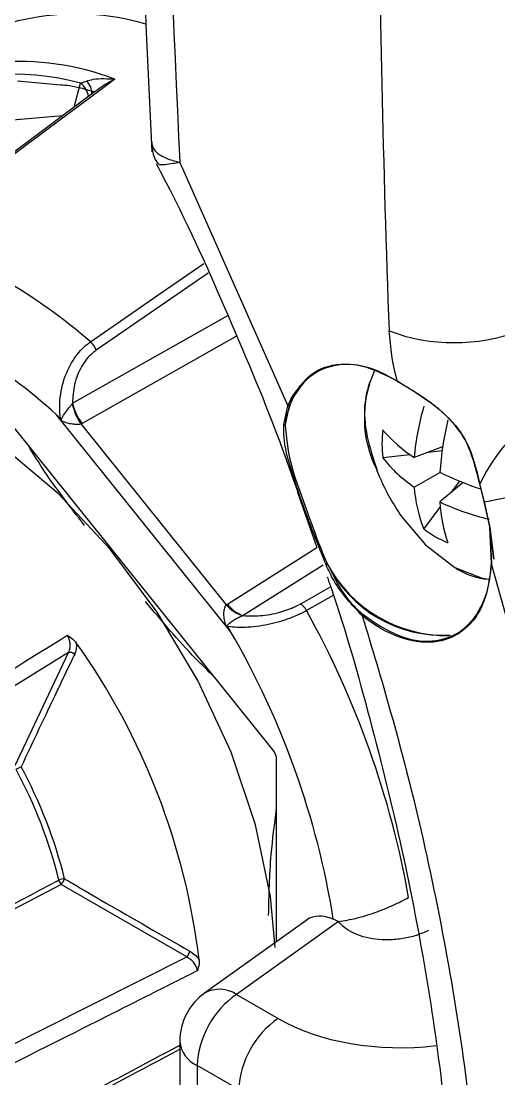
# Model space of a CAD drawing. Extents: x 16.7 to 113.1, y 4.5 to 84.5.
# Drawn here: x 20.284 to 20.768, y 6.488 to 7.559 of the extents above; entities that cross this region are included whole.
import ezdxf

# ---------------------------------------------------------------- set-up
doc = ezdxf.new("R2010")
doc.units = 0
doc.header["$MEASUREMENT"] = 0
doc.layers.add('OBJECT', color=7, linetype='CONTINUOUS')

msp = doc.modelspace()

# ---------------------------------------------------------------- linework, layer by layer
at = {"layer": 'OBJECT'}
for p, q in [((20.2805, 7.4983), (20.3239, 7.4943)), ((20.3443, 7.4958), (20.3501, 7.498)), ((20.3595, 7.4878), (20.1635, 7.3417)), ((20.3378, 7.4717), (20.3443, 7.4958)), ((20.3261, 7.4629), (20.1971, 7.4514)), ((20.4447, 7.4157), (20.5543, 7.1693)), ((20.4735, 7.3036), (20.36, 7.2254)), ((20.3361, 7.1717), (20.4933, 7.2607)), ((20.5023, 7.2396), (20.346, 7.1512)), ((20.5392, 6.8205), (20.227, 7.209)), ((20.5573, 7.176), (20.5571, 7.1757)), ((20.3358, 7.1713), (20.3361, 7.1717)), ((20.55, 7.1503), (20.5543, 7.1693)), ((20.5556, 7.169), (20.5515, 7.1502)), ((20.5543, 7.1693), (20.5571, 7.1757)), ((20.5584, 7.1753), (20.5556, 7.169)), ((20.5586, 7.1757), (20.5584, 7.1753)), ((20.4962, 6.9405), (20.3198, 7.1599)), ((20.346, 7.1512), (20.3448, 7.1506)), ((20.3448, 7.1506), (20.4918, 6.9677)), ((20.55, 7.1503), (20.55, 7.15)), ((20.5515, 7.1499), (20.5515, 7.1502)), ((20.7109, 7.1276), (20.6821, 7.1168)), ((20.6964, 7.1222), (20.7103, 7.1238)), ((20.6502, 7.1167), (20.6776, 7.12)), ((20.6821, 7.0869), (20.7081, 7.1018)), ((20.7318, 7.0914), (20.7081, 7.0719)), ((20.7198, 7.0816), (20.7282, 7.0928)), ((20.7484, 7.0903), (20.7531, 7.072)), ((20.7531, 7.0723), (20.7485, 7.0903)), ((20.567, 7.0731), (20.5835, 7.0258)), ((20.7586, 7.0466), (20.7531, 7.0723)), ((20.7531, 7.072), (20.7587, 7.0461)), ((20.692, 7.0443), (20.7085, 7.0664)), ((20.7582, 7.0463), (20.7583, 7.0459)), ((20.7626, 7.0138), (20.7586, 7.0466)), ((20.7586, 7.0462), (20.7626, 7.0138)), ((20.7603, 7.0099), (20.7586, 7.0462)), ((20.7587, 7.0457), (20.7587, 7.0461)), ((20.7587, 7.0457), (20.7603, 7.0091)), ((20.4929, 6.9684), (20.5835, 7.0258)), ((20.5898, 7.0079), (20.5089, 6.9567)), ((20.5928, 7.0084), (20.5928, 7.0082)), ((20.5942, 7.009), (20.5941, 7.0091)), ((20.5665, 6.9684), (20.5975, 6.9858)), ((20.6002, 6.977), (20.573, 6.9618)), ((20.4918, 6.9677), (20.4929, 6.9684)), ((20.5089, 6.9567), (20.5085, 6.9565)), ((20.332, 6.9194), (19.9989, 6.7126)), ((20.2779, 6.8051), (20.332, 6.9194)), ((20.5428, 6.6266), (20.5428, 6.8114)), ((20.3247, 6.6846), (20.0237, 6.5276)), ((20.4517, 6.6111), (20.3247, 6.6846)), ((20.5736, 6.6487), (20.4699, 6.5745)), ((20.6054, 6.647), (20.5022, 6.5731)), ((20.6054, 6.647), (20.6002, 6.6493)), ((20.1058, 6.437), (20.4517, 6.6111)), ((20.5022, 6.5731), (20.5443, 6.5488)), ((20.4448, 6.5257), (20.4448, 6.4796)), ((20.5045, 6.4769), (20.4624, 6.5012)), ((20.4624, 6.5012), (20.4624, 6.4551))]:
    msp.add_line(p, q, dxfattribs=at)
at = {"layer": 'OBJECT', "flags": 128}
for points in [[(20.3788, 7.4999), (20.3651, 7.4896), (20.3102, 7.4487), (20.1671, 7.342)], [(20.3542, 7.2339), (20.3686, 7.2438), (20.426, 7.2834), (20.4692, 7.3132)], [(20.5413, 6.6205), (20.5365, 6.6724), (20.5213, 6.7447), (20.4966, 6.8183), (20.463, 6.891), (20.4218, 6.9603), (20.3742, 7.0241), (20.3217, 7.0802), (20.2661, 7.127), (20.2091, 7.1629), (20.1526, 7.1867), (20.0984, 7.1976), (20.0481, 7.1954), (20.0035, 7.1801), (19.9903, 7.1722)], [(20.6441, 7.1044), (20.6471, 7.0971), (20.6489, 7.0931)], [(20.6709, 7.055), (20.6937, 7.0283), (20.7233, 7.0055)], [(20.7233, 7.0055), (20.7528, 6.9941), (20.7575, 6.9935)]]:
    msp.add_lwpolyline(points, dxfattribs=at)
at = {"layer": 'OBJECT'}
for centre, radius, start, end in [((20.3399, 7.315), 0.2508, 73.6712, 126.8142), ((20.2828, 7.2525), 0.2653, 68.7833, 121.4357), ((20.2762, 7.247), 0.258, 74.6954, 115.5236), ((20.34, 7.4862), 0.0156, 353.2666, 49.599), ((20.3297, 7.4779), 0.0231, 10.963, 50.8337), ((19.9843, 6.8091), 0.5633, 48.9453, 71.0601), ((19.9764, 6.7876), 0.5066, 47.306, 72.6994), ((20.7226, 7.4212), 0.1881, 249.4908, 290.4516), ((20.3419, 7.2194), 0.0191, 18.279, 49.6808), ((20.7478, 7.1568), 0.1162, 155.4883, 206.8438), ((20.6652, 7.1942), 0.000417, 162.768, 308.8788), ((20.5582, 7.1768), 0.0012, 220.6447, 291.1464), ((20.3903, 7.1825), 0.0556, 191.6132, 215.0971), ((20.3884, 7.1842), 0.0538, 193.4215, 217.8849), ((20.6418, 7.1389), 0.091, 156.1482, 173.082), ((20.6419, 7.1389), 0.0911, 156.4387, 172.8882), ((20.5552, 7.1702), 0.00125, 224.0347, 292.3462), ((20.558, 7.1764), 0.0012, 220.7255, 292.0999), ((20.9297, 7.0966), 0.2484, 163.105, 175.3399), ((20.9373, 6.9955), 0.2113, 122.203, 153.3483), ((20.2997, 7.1675), 0.0272, 332.7718, 333.9287), ((21.0203, 7.0809), 0.3129, 166.3338, 176.1655), ((20.5509, 7.1513), 0.00128, 228.2684, 301.0735), ((20.5509, 7.151), 0.00129, 228.4198, 300.4493), ((20.7895, 7.1307), 0.14, 174.2686, 185.7314), ((20.7668, 7.2462), 0.1546, 221.0266, 236.7737), ((20.7608, 7.203), 0.1403, 217.956, 235.8745), ((20.8424, 7.3741), 0.3036, 243.741, 252.102), ((20.8501, 7.1839), 0.2208, 204.276, 215.7186), ((20.6765, 7.5149), 0.4495, 279.8135, 291.9036), ((20.8221, 7.097), 0.1404, 184.1287, 202.0449), ((20.8143, 7.2963), 0.2484, 244.6625, 256.8975), ((20.8625, 7.0806), 0.1547, 183.2289, 198.9754), ((20.7738, 7.1579), 0.14, 234.2716, 245.7338), ((20.7587, 7.0462), 0.000391, 105.6378, 166.354), ((20.7586, 7.0464), 0.000351, 201.3114, 279.1329), ((20.7587, 7.046), 0.000352, 200.8199, 278.7093), ((20.5946, 7.0068), 0.00241, 101.7687, 138.5078), ((20.5946, 7.0066), 0.00239, 101.4478, 138.9112), ((20.7152, 7.0738), 0.1373, 208.1341, 270.8198), ((20.7109, 7.0672), 0.1304, 206.4867, 273.3932), ((20.7604, 7.0095), 0.000398, 113.0162, 252.8917), ((20.5197, 6.9915), 0.0367, 220.4013, 252.1284), ((20.5209, 6.9899), 0.0353, 217.5296, 250.2629), ((20.5599, 6.9555), 0.0146, 25.4607, 62.7873), ((19.7565, 6.5073), 0.9345, 10.1105, 29.0977), ((20.6313, 6.9561), 0.00185, 121.1183, 164.9535), ((20.4623, 6.9755), 0.0424, 315.1305, 315.8108), ((19.7708, 6.5173), 0.8398, 9.0438, 30.2626), ((20.3335, 6.9123), 0.00721, 48.7711, 102.0359), ((19.7726, 6.5245), 0.6968, 6.9072, 35.5041), ((20.3285, 6.714), 0.1001, 116.366, 119.766), ((19.8578, 6.573), 0.4788, 13.9898, 28.4216), ((19.8578, 6.573), 0.4847, 13.9897, 28.4216), ((20.328, 6.678), 0.0122, 89.5319, 117.7527), ((20.3306, 6.6907), 0.00846, 192.871, 226.0798), ((20.3136, 6.6951), 0.0153, 316.4418, 341.135), ((20.4398, 6.6218), 0.016, 317.8402, 342.1163), ((20.4849, 6.5475), 0.0309, 55.939, 119.1508), ((20.5048, 6.5257), 0.06, 125.5904, 180), ((20.5552, 6.4967), 0.093, 124.7736, 177.2477), ((20.5973, 6.4724), 0.093, 124.7736, 177.2477), ((20.4737, 6.5278), 0.0289, 184.2742, 247.0465)]:
    msp.add_arc(centre, radius, start, end, dxfattribs=at)
for centre, major_axis, ratio, start_param, end_param in [((31.2996, 14.303), (5.5041, 16.751), 0.560269, 2.115265, 2.169133), ((34.5249, 12.4411), (8.7039, 15.04), 0.71887, 2.225239, 2.289687), ((20.5357, 6.8155), (-0.005, 0.00866), 0.577407, 3.927069, 4.974222), ((20.6053, 6.5976), (-0.0301, 0.0521), 0.57554, 5.616674, 6.339735), ((20.6787, 6.6358), (0.1899, 0.0107), 0.611383, 3.892485, 4.811125)]:
    msp.add_ellipse(centre, major_axis=major_axis, ratio=ratio, start_param=start_param, end_param=end_param, dxfattribs=at)
for points, knots in [([(20.3909, 8.2938), (20.3918, 8.2209), (20.3947, 8.0064), (20.403, 7.7171), (20.4128, 7.5023), (20.4163, 7.4265)], [0, 0, 0, 0, 0.250071, 0.735231, 1, 1, 1, 1]), ([(20.3501, 7.498), (20.3523, 7.4987), (20.3579, 7.5003), (20.3677, 7.5006), (20.3751, 7.5002), (20.3788, 7.4999), (20.3788, 7.4999)], [0, 0, 0, 0, 0.259147, 0.64571, 0.993121, 1, 1, 1, 1]), ([(20.3788, 7.4999), (20.3788, 7.4998), (20.3751, 7.4979), (20.3685, 7.4942), (20.3624, 7.4897), (20.3596, 7.4877)], [0, 0, 0, 0, 0.010959, 0.556362, 1, 1, 1, 1]), ([(20.3239, 7.4943), (20.327, 7.4941), (20.338, 7.4933), (20.35, 7.4896), (20.3585, 7.487)], [0, 0, 0, 0, 0.282735, 1, 1, 1, 1]), ([(20.4158, 7.4368), (20.4168, 7.433), (20.4188, 7.4254), (20.432, 7.419), (20.4419, 7.4164), (20.4446, 7.4158), (20.4447, 7.4157)], [0, 0, 0, 0, 0.422465, 0.850279, 0.994185, 1, 1, 1, 1]), ([(20.4164, 7.4361), (20.4166, 7.4304), (20.417, 7.4228), (20.4211, 7.4166), (20.4222, 7.4149)], [0, 0, 0, 0, 0.733612, 1, 1, 1, 1]), ([(20.4208, 7.4144), (20.4261, 7.4044), (20.4539, 7.3514), (20.4976, 7.2524), (20.5413, 7.1483), (20.5618, 7.0883), (20.567, 7.0731)], [0, 0, 0, 0, 0.091076, 0.480472, 0.868949, 1, 1, 1, 1]), ([(20.4447, 7.4157), (20.4446, 7.4157), (20.4422, 7.4152), (20.4335, 7.4135), (20.4236, 7.4124), (20.4228, 7.4145), (20.4225, 7.4153)], [0, 0, 0, 0, 0.006797, 0.174799, 0.67453, 1, 1, 1, 1]), ([(20.6648, 7.1943), (20.6648, 7.1944), (20.66, 7.2116), (20.6583, 7.2284), (20.6567, 7.2451)], [0, 0, 0, 0, 0.008014, 1, 1, 1, 1]), ([(20.3241, 7.1556), (20.3241, 7.1558), (20.3234, 7.1599), (20.3226, 7.1721), (20.3255, 7.193), (20.3353, 7.2149), (20.3461, 7.2279), (20.3526, 7.2327), (20.3542, 7.2339)], [0, 0, 0, 0, 0.008302, 0.15352, 0.438824, 0.698281, 0.92379, 1, 1, 1, 1]), ([(20.36, 7.2254), (20.3586, 7.2243), (20.3532, 7.2203), (20.3445, 7.2092), (20.3372, 7.1911), (20.3364, 7.1781), (20.3361, 7.1717)], [0, 0, 0, 0, 0.092744, 0.368059, 0.68841, 1, 1, 1, 1]), ([(20.5573, 7.176), (20.5636, 7.1854), (20.5763, 7.2041), (20.6071, 7.2137), (20.6379, 7.2093), (20.6574, 7.1985), (20.6648, 7.1943)], [0, 0, 0, 0, 0.276323, 0.552659, 0.828641, 1, 1, 1, 1]), ([(20.6655, 7.1938), (20.6535, 7.2), (20.6295, 7.2124), (20.596, 7.2111), (20.5719, 7.1975), (20.5623, 7.1818), (20.5586, 7.1757)], [0, 0, 0, 0, 0.275404, 0.5508, 0.826442, 1, 1, 1, 1]), ([(20.6367, 7.1927), (20.6349, 7.1863), (20.6304, 7.1699), (20.6328, 7.1392), (20.6407, 7.1157), (20.6445, 7.1045)], [0, 0, 0, 0, 0.252427, 0.644871, 1, 1, 1, 1]), ([(20.6648, 7.1943), (20.6782, 7.1863), (20.7012, 7.1726), (20.7317, 7.1433), (20.7429, 7.1143), (20.747, 7.0963), (20.7484, 7.0903)], [0, 0, 0, 0, 0.35693, 0.612991, 0.87017, 1, 1, 1, 1]), ([(20.7485, 7.0903), (20.7444, 7.1067), (20.7372, 7.136), (20.7062, 7.1688), (20.6803, 7.1845), (20.6676, 7.1925), (20.6655, 7.1938)], [0, 0, 0, 0, 0.350739, 0.62487, 0.939555, 1, 1, 1, 1]), ([(20.3241, 7.1556), (20.3241, 7.1555), (20.3242, 7.1555), (20.3242, 7.1554), (20.3243, 7.1553), (20.3244, 7.1553), (20.3244, 7.1553), (20.3247, 7.1555), (20.3252, 7.1564), (20.3267, 7.1591), (20.3296, 7.1634), (20.3331, 7.1679), (20.3351, 7.1704), (20.3358, 7.1713)], [0, 0, 0, 0, 0.006253, 0.010875, 0.014165, 0.017467, 0.021804, 0.032031, 0.073939, 0.240402, 0.56958, 0.838899, 1, 1, 1, 1]), ([(20.3239, 7.1551), (20.3228, 7.1564), (20.3214, 7.158), (20.3201, 7.1596), (20.3198, 7.1599)], [0, 0, 0, 0, 0.813965, 1, 1, 1, 1]), ([(20.3198, 7.1599), (20.3202, 7.1596), (20.3216, 7.1582), (20.323, 7.1567), (20.3241, 7.1556)], [0, 0, 0, 0, 0.2207097, 1, 1, 1, 1]), ([(20.3448, 7.1506), (20.3439, 7.1504), (20.3415, 7.1501), (20.337, 7.1504), (20.332, 7.1512), (20.3279, 7.1525), (20.3255, 7.1536), (20.3246, 7.1543), (20.3242, 7.1547), (20.324, 7.155), (20.3239, 7.1551)], [0, 0, 0, 0, 0.12227, 0.317429, 0.550882, 0.808433, 0.924594, 0.96109, 0.979104, 1, 1, 1, 1]), ([(20.5928, 7.0084), (20.5865, 7.024), (20.5743, 7.0547), (20.559, 7.0988), (20.5502, 7.129), (20.55, 7.1447), (20.55, 7.15)], [0, 0, 0, 0, 0.308983, 0.604098, 0.866165, 1, 1, 1, 1]), ([(20.5515, 7.1499), (20.5526, 7.1375), (20.5548, 7.1128), (20.5713, 7.0696), (20.5838, 7.0332), (20.5918, 7.0144), (20.5941, 7.0091)], [0, 0, 0, 0, 0.306652, 0.614033, 0.892132, 1, 1, 1, 1]), ([(20.3483, 7.0481), (20.3334, 7.0673), (20.313, 7.0934), (20.2961, 7.1211), (20.2917, 7.1285)], [0, 0, 0, 0, 0.733768, 1, 1, 1, 1]), ([(20.6295, 6.9566), (20.619, 6.9677), (20.6047, 6.9827), (20.5953, 7.0029), (20.5928, 7.0082)], [0, 0, 0, 0, 0.7368912, 1, 1, 1, 1]), ([(20.5942, 7.009), (20.6013, 6.9946), (20.6111, 6.9749), (20.6262, 6.9614), (20.6303, 6.9577)], [0, 0, 0, 0, 0.728743, 1, 1, 1, 1]), ([(20.7603, 7.0091), (20.7585, 6.9955), (20.7549, 6.9683), (20.7349, 6.941), (20.7066, 6.9278), (20.6721, 6.9308), (20.6455, 6.9443), (20.6316, 6.955), (20.6295, 6.9566)], [0, 0, 0, 0, 0.193241, 0.386488, 0.579566, 0.772391, 0.965024, 1, 1, 1, 1]), ([(20.6303, 6.9577), (20.6422, 6.9497), (20.666, 6.9337), (20.701, 6.9286), (20.7305, 6.9385), (20.7515, 6.9636), (20.7591, 6.9906), (20.7601, 7.0072), (20.7603, 7.0099)], [0, 0, 0, 0, 0.192566, 0.385131, 0.577738, 0.770507, 0.963513, 1, 1, 1, 1]), ([(20.7244, 7.0046), (20.7298, 7.0016), (20.7408, 6.9956), (20.7518, 6.9943), (20.7574, 6.9937)], [0, 0, 0, 0, 0.491408, 1, 1, 1, 1]), ([(20.7603, 5.4357), (20.788, 5.494), (20.8442, 5.6121), (20.8842, 5.7997), (20.9022, 5.968), (20.9072, 6.108), (20.9032, 6.2561), (20.8858, 6.4529), (20.8461, 6.7038), (20.7891, 6.9065), (20.7603, 7.0091)], [0, 0, 0, 0, 0.158308, 0.320393, 0.4075, 0.494607, 0.584228, 0.67385, 0.834938, 1, 1, 1, 1]), ([(20.594, 6.9959), (20.5953, 6.9922), (20.6121, 6.9442), (20.638, 6.8514), (20.6711, 6.7185), (20.6961, 6.5871), (20.7139, 6.4593), (20.7238, 6.3371), (20.726, 6.2217), (20.7208, 6.1132), (20.7085, 6.0112), (20.6891, 5.916), (20.663, 5.8289), (20.6305, 5.751), (20.5925, 5.6832), (20.5486, 5.626), (20.5092, 5.5852), (20.4823, 5.567), (20.4738, 5.5613)], [0, 0, 0, 0, 0.0057715, 0.0742779, 0.1436979, 0.2135393, 0.2831702, 0.3519849, 0.4195578, 0.4866328, 0.554417, 0.6228685, 0.6916463, 0.7604292, 0.8289965, 0.8975493, 0.9679071, 1, 1, 1, 1]), ([(20.4793, 6.895), (20.4731, 6.9011), (20.4482, 6.9251), (20.4264, 6.9514), (20.4101, 6.9711)], [0, 0, 0, 0, 0.2518283, 1, 1, 1, 1]), ([(20.4923, 6.9455), (20.4922, 6.9457), (20.492, 6.9459), (20.4917, 6.9464), (20.4911, 6.9476), (20.4902, 6.9507), (20.4894, 6.9554), (20.4894, 6.9608), (20.4902, 6.9651), (20.4913, 6.967), (20.4918, 6.9677)], [0, 0, 0, 0, 0.020892, 0.038907, 0.075404, 0.191559, 0.449115, 0.682571, 0.877733, 1, 1, 1, 1]), ([(20.573, 6.9618), (20.5712, 6.9608), (20.5639, 6.9568), (20.5478, 6.9506), (20.5246, 6.9453), (20.5057, 6.9443), (20.4959, 6.9453), (20.4928, 6.9459), (20.4927, 6.9459)], [0, 0, 0, 0, 0.07621, 0.30172, 0.561177, 0.846481, 0.991698, 1, 1, 1, 1]), ([(20.5089, 6.9567), (20.5146, 6.9565), (20.5261, 6.956), (20.5453, 6.9595), (20.5589, 6.9644), (20.565, 6.9676), (20.5665, 6.9684)], [0, 0, 0, 0, 0.31159, 0.631939, 0.907256, 1, 1, 1, 1]), ([(20.5085, 6.9565), (20.5074, 6.9561), (20.5048, 6.955), (20.5007, 6.9527), (20.4966, 6.9501), (20.494, 6.9479), (20.4926, 6.9469), (20.4925, 6.9463), (20.4924, 6.9462), (20.4925, 6.9462), (20.4925, 6.9461), (20.4925, 6.946), (20.4926, 6.946), (20.4927, 6.9459), (20.4927, 6.9459)], [0, 0, 0, 0, 0.153506, 0.380159, 0.626294, 0.875657, 0.967794, 0.976808, 0.980962, 0.984132, 0.987396, 0.990545, 0.996552, 1, 1, 1, 1]), ([(20.6295, 6.9566), (20.6393, 6.9241), (20.677, 6.7993), (20.7253, 6.5813), (20.7562, 6.3163), (20.7549, 6.0686), (20.7252, 5.877), (20.6812, 5.7304), (20.6468, 5.6614), (20.6295, 5.6267)], [0, 0, 0, 0, 0.062214, 0.238483, 0.419893, 0.595629, 0.776478, 0.887615, 1, 1, 1, 1]), ([(20.4962, 6.9405), (20.496, 6.9408), (20.4947, 6.9425), (20.4934, 6.9442), (20.4923, 6.9455)], [0, 0, 0, 0, 0.1860099, 1, 1, 1, 1]), ([(20.4927, 6.9459), (20.4936, 6.9445), (20.4948, 6.9427), (20.496, 6.9409), (20.4962, 6.9405)], [0, 0, 0, 0, 0.779311, 1, 1, 1, 1]), ([(19.9944, 6.7278), (20.0016, 6.7322), (20.0374, 6.7545), (20.1495, 6.8242), (20.2544, 6.8894), (20.3307, 6.9368)], [0, 0, 0, 0, 0.0639251, 0.319628, 1, 1, 1, 1]), ([(20.3307, 6.9368), (20.3307, 6.9368), (20.3327, 6.9357), (20.3362, 6.9335), (20.3388, 6.9304), (20.3399, 6.9291)], [0, 0, 0, 0, 0.012924, 0.582055, 1, 1, 1, 1]), ([(20.332, 6.9194), (20.3324, 6.9202), (20.3335, 6.9224), (20.3341, 6.9266), (20.3334, 6.9315), (20.332, 6.9349), (20.3309, 6.9365), (20.3307, 6.9368)], [0, 0, 0, 0, 0.164096, 0.433229, 0.690428, 0.942561, 1, 1, 1, 1]), ([(20.3399, 6.9291), (20.3399, 6.9285), (20.3402, 6.9257), (20.3398, 6.9216), (20.3387, 6.9188), (20.3383, 6.9178)], [0, 0, 0, 0, 0.165829, 0.685381, 1, 1, 1, 1]), ([(20.3383, 6.9178), (20.3371, 6.9153), (20.3311, 6.9028), (20.3128, 6.8646), (20.2961, 6.8292), (20.2841, 6.8037)], [0, 0, 0, 0, 0.065604, 0.328017, 1, 1, 1, 1]), ([(20.5347, 6.653), (20.5351, 6.6734), (20.5359, 6.7086), (20.5407, 6.7457), (20.5428, 6.7613)], [0, 0, 0, 0, 0.578527, 1, 1, 1, 1]), ([(20.0213, 6.5317), (20.0238, 6.533), (20.036, 6.5394), (20.0875, 6.5662), (20.1854, 6.6173), (20.2735, 6.6633), (20.3223, 6.6888)], [0, 0, 0, 0, 0.024416, 0.122079, 0.512732, 1, 1, 1, 1]), ([(20.3281, 6.6902), (20.3309, 6.6886), (20.3446, 6.6805), (20.3868, 6.6559), (20.4265, 6.6332), (20.455, 6.6169)], [0, 0, 0, 0, 0.0656014, 0.3280151, 1, 1, 1, 1]), ([(20.6054, 6.647), (20.6113, 6.6479), (20.6223, 6.6496), (20.642, 6.6557), (20.6607, 6.6631), (20.6713, 6.6687), (20.6765, 6.6714)], [0, 0, 0, 0, 0.279795, 0.528307, 0.773253, 1, 1, 1, 1]), ([(20.6966, 6.638), (20.6926, 6.6362), (20.6847, 6.6325), (20.6708, 6.6294), (20.6567, 6.6281), (20.643, 6.6288), (20.6304, 6.6313), (20.6197, 6.6354), (20.611, 6.6406), (20.6073, 6.6448), (20.6054, 6.647)], [0, 0, 0, 0, 0.134539, 0.269903, 0.400285, 0.530276, 0.653313, 0.775196, 0.888139, 1, 1, 1, 1]), ([(20.4625, 6.5971), (20.4624, 6.598), (20.462, 6.6003), (20.4601, 6.604), (20.4568, 6.6079), (20.4537, 6.61), (20.4519, 6.6109), (20.4517, 6.6111)], [0, 0, 0, 0, 0.164479, 0.417758, 0.679381, 0.954768, 1, 1, 1, 1]), ([(20.455, 6.6169), (20.4553, 6.6167), (20.4575, 6.6154), (20.461, 6.6127), (20.4634, 6.6096), (20.4644, 6.6083)], [0, 0, 0, 0, 0.086622, 0.616352, 1, 1, 1, 1]), ([(20.4644, 6.6083), (20.4644, 6.6067), (20.4644, 6.6032), (20.4632, 6.5993), (20.4625, 6.5971), (20.4625, 6.5971)], [0, 0, 0, 0, 0.4179225, 0.98707, 1, 1, 1, 1]), ([(20.4625, 6.5971), (20.456, 6.5938), (20.4197, 6.5755), (20.3033, 6.517), (20.1934, 6.4618), (20.1132, 6.4216)], [0, 0, 0, 0, 0.056183, 0.311886, 1, 1, 1, 1]), ([(20.1103, 6.3394), (20.1437, 6.3572), (20.2553, 6.4166), (20.3667, 6.4761), (20.4448, 6.5177)], [0, 0, 0, 0, 0.2996579, 1, 1, 1, 1]), ([(20.1132, 6.3449), (20.1207, 6.3489), (20.1579, 6.3687), (20.2684, 6.4277), (20.3715, 6.4827), (20.4448, 6.5218)], [0, 0, 0, 0, 0.067336, 0.336684, 1, 1, 1, 1])]:
    msp.add_open_spline(points, degree=3, knots=knots, dxfattribs=at)

doc.saveas('drawing.dxf')
